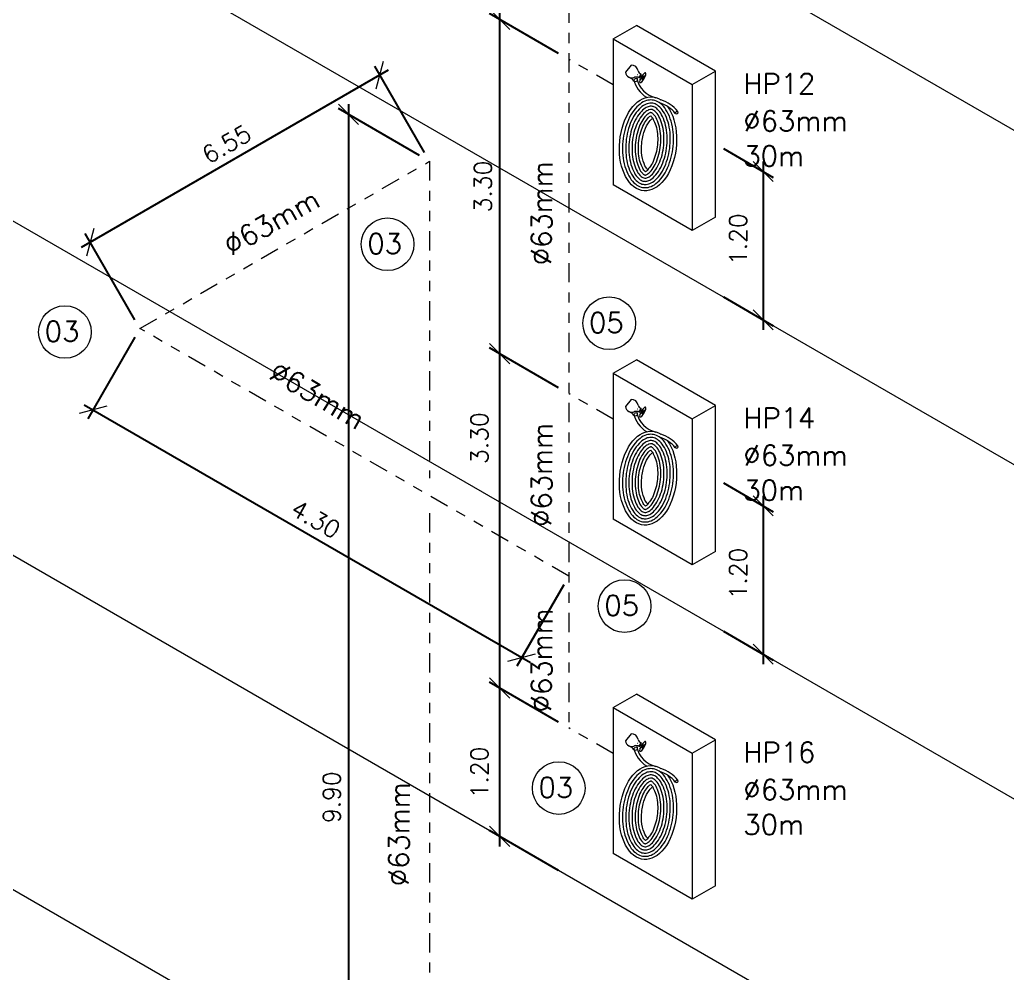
# Model space of a CAD drawing. Header units: millimetres. Extents: x 521 to 1055, y 261 to 520.
# Drawn here: x 970.14 to 979.89, y 349.47 to 358.88 of the extents above; entities that cross this region are included whole.
import ezdxf

# ---------------------------------------------------------------- set-up
doc = ezdxf.new("R2010")
doc.units = ezdxf.units.MM
doc.linetypes.add('CONTINU', pattern=[0])
doc.linetypes.add('DIVIDE2', pattern=[15.875, 6.35, -3.175, 0, -3.175, 0, -3.175])
doc.layers.add('0.1', color=8, linetype='Continuous', lineweight=13)
doc.styles.add('ROMANS', font='romans')
doc.dimstyles.new('Fares Eng - 50', dxfattribs={"dimscale": 2, "dimtxt": 0.085, "dimasz": 0.1, "dimexe": 0.05, "dimexo": 0.05, "dimgap": 0.04, "dimtad": 1, "dimzin": 4, "dimdsep": 46, "dimtxsty": 'ROMANS', "dimblk1": 'OBLIQUE', "dimblk2": 'OBLIQUE', "dimsah": 1, "dimcen": 0.05, "dimdle": 0.05, "dimclrd": 8, "dimclre": 8, "dimclrt": 8, "dimaunit": 1, "dimadec": 0, "dimazin": 0, "dimtfac": 1, "dimtix": 1, "dimtmove": 2, "dimatfit": 0, "dimldrblk": 'OPEN90', "dimfxl": 1, "dimtolj": 1, "dimtzin": 0, "dimarcsym": 0})

# ---------------------------------------------------------------- blocks, each defined once
blk = doc.blocks.new('_OBLIQUE')
at = {"color": 0, "linetype": 'ByBlock'}
blk.add_line((-0.5, -0.5), (0.5, 0.5), dxfattribs=at)
blk = doc.blocks.new('*D2276')
at = {"layer": '0.1', "color": 8, "linetype": 'CONTINU', "lineweight": -2, "transparency": 16777216}
for p, q in [((975.461, 361.8459), (974.7786, 362.2399)), ((974.8786, 362.2822), (974.8786, 358.7822)), ((975.461, 358.5459), (974.7786, 358.9399))]:
    blk.add_line(p, q, dxfattribs=at)
at = {"layer": 'DEFPOINTS', "color": 0, "linetype": 'CONTINU', "lineweight": -2, "transparency": 16777216}
for p in [(975.561, 361.7882), (974.8786, 358.8822), (975.561, 358.4882)]:
    blk.add_point(p, dxfattribs=at)
at = {"layer": '0.1', "color": 8, "linetype": 'CONTINU', "lineweight": -2, "transparency": 16777216, "xscale": 0.2, "yscale": 0.2, "zscale": 0.2}
for p, rotation in [((974.8786, 362.1822), 90), ((974.8786, 358.8822), 270)]:
    blk.add_blockref('_OBLIQUE', p, dxfattribs=dict(at, rotation=rotation))
at = {"layer": '0.1', "color": 8, "linetype": 'CONTINU', "lineweight": -2, "transparency": 16777216, "insert": (974.7136, 360.5322), "char_height": 0.17, "attachment_point": 5, "rotation": 90, "style": 'ROMANS'}
blk.add_mtext('\\A1;3.30', dxfattribs=at)
blk = doc.blocks.new('_Open90')
at = {"color": 0, "linetype": 'ByBlock', "lineweight": -2}
for p, q in [((-0.5, 0.5), (0, 0)), ((0, 0), (-1, 0)), ((0, 0), (-0.5, -0.5))]:
    blk.add_line(p, q, dxfattribs=at)
blk = doc.blocks.new('*D2277')
at = {"layer": '0.1', "color": 8, "linetype": 'CONTINU', "lineweight": -2, "transparency": 16777216}
for p, q in [((974.8786, 358.9822), (974.8786, 355.4822)), ((975.461, 358.5459), (974.7786, 358.9399)), ((975.461, 355.2459), (974.7786, 355.6399))]:
    blk.add_line(p, q, dxfattribs=at)
at = {"layer": 'DEFPOINTS', "color": 0, "linetype": 'CONTINU', "lineweight": -2, "transparency": 16777216}
for p in [(975.561, 358.4882), (974.8786, 355.5822), (975.561, 355.1882)]:
    blk.add_point(p, dxfattribs=at)
at = {"layer": '0.1', "color": 8, "linetype": 'CONTINU', "lineweight": -2, "transparency": 16777216, "xscale": 0.2, "yscale": 0.2, "zscale": 0.2}
for p, rotation in [((974.8786, 358.8822), 90), ((974.8786, 355.5822), 270)]:
    blk.add_blockref('_OBLIQUE', p, dxfattribs=dict(at, rotation=rotation))
at = {"layer": '0.1', "color": 8, "linetype": 'CONTINU', "lineweight": -2, "transparency": 16777216, "insert": (974.7136, 357.2322), "char_height": 0.17, "attachment_point": 5, "rotation": 90, "style": 'ROMANS'}
blk.add_mtext('\\A1;3.30', dxfattribs=at)
blk = doc.blocks.new('*D2278')
at = {"layer": '0.1', "color": 8, "linetype": 'CONTINU', "lineweight": -2, "transparency": 16777216}
for p, q in [((974.8786, 355.6822), (974.8786, 352.1822)), ((975.461, 355.2459), (974.7786, 355.6399)), ((975.461, 351.9459), (974.7786, 352.3399))]:
    blk.add_line(p, q, dxfattribs=at)
at = {"layer": 'DEFPOINTS', "color": 0, "linetype": 'CONTINU', "lineweight": -2, "transparency": 16777216}
for p in [(975.561, 355.1882), (974.8786, 352.2822), (975.561, 351.8882)]:
    blk.add_point(p, dxfattribs=at)
at = {"layer": '0.1', "color": 8, "linetype": 'CONTINU', "lineweight": -2, "transparency": 16777216, "xscale": 0.2, "yscale": 0.2, "zscale": 0.2}
for p, rotation in [((974.8786, 355.5822), 90), ((974.8786, 352.2822), 270)]:
    blk.add_blockref('_OBLIQUE', p, dxfattribs=dict(at, rotation=rotation))
at = {"layer": '0.1', "color": 8, "linetype": 'CONTINU', "lineweight": -2, "transparency": 16777216, "insert": (974.6786, 354.7486), "char_height": 0.17, "attachment_point": 5, "rotation": 90, "style": 'ROMANS'}
blk.add_mtext('\\A1;3.30', dxfattribs=at)
blk = doc.blocks.new('*D2279')
at = {"layer": '0.1', "color": 8, "linetype": 'CONTINU', "lineweight": -2, "transparency": 16777216}
for p, q in [((974.8786, 352.3822), (974.8786, 350.7181)), ((975.461, 351.9459), (974.7786, 352.3399)), ((975.461, 350.4819), (974.7786, 350.8759))]:
    blk.add_line(p, q, dxfattribs=at)
at = {"layer": 'DEFPOINTS', "color": 0, "linetype": 'CONTINU', "lineweight": -2, "transparency": 16777216}
for p in [(975.561, 351.8882), (974.8786, 350.8181), (975.561, 350.4242)]:
    blk.add_point(p, dxfattribs=at)
at = {"layer": '0.1', "color": 8, "linetype": 'CONTINU', "lineweight": -2, "transparency": 16777216, "xscale": 0.2, "yscale": 0.2, "zscale": 0.2}
for p, rotation in [((974.8786, 352.2822), 90), ((974.8786, 350.8181), 270)]:
    blk.add_blockref('_OBLIQUE', p, dxfattribs=dict(at, rotation=rotation))
at = {"layer": '0.1', "color": 8, "linetype": 'CONTINU', "lineweight": -2, "transparency": 16777216, "insert": (974.6786, 351.4486), "char_height": 0.17, "attachment_point": 5, "rotation": 90, "style": 'ROMANS'}
blk.add_mtext('\\A1;1.20', dxfattribs=at)
blk = doc.blocks.new('*D2280')
at = {"layer": '0.1', "color": 8, "linetype": 'CONTINU', "lineweight": -2, "transparency": 16777216}
for p, q in [((977.0885, 354.3063), (977.5796, 354.0228)), ((977.4796, 354.1805), (977.4796, 352.5165)), ((977.0885, 352.8423), (977.5796, 352.5587))]:
    blk.add_line(p, q, dxfattribs=at)
at = {"layer": 'DEFPOINTS', "color": 0, "linetype": 'CONTINU', "lineweight": -2, "transparency": 16777216}
for p in [(976.9885, 354.3641), (976.9885, 352.9), (977.4796, 352.6165)]:
    blk.add_point(p, dxfattribs=at)
at = {"layer": '0.1', "color": 8, "linetype": 'CONTINU', "lineweight": -2, "transparency": 16777216, "xscale": 0.2, "yscale": 0.2, "zscale": 0.2}
for p, rotation in [((977.4796, 354.0805), 90), ((977.4796, 352.6165), 270)]:
    blk.add_blockref('_OBLIQUE', p, dxfattribs=dict(at, rotation=rotation))
at = {"layer": '0.1', "color": 8, "linetype": 'CONTINU', "lineweight": -2, "transparency": 16777216, "insert": (977.2322, 353.4119), "char_height": 0.17, "attachment_point": 5, "rotation": 90, "style": 'ROMANS'}
blk.add_mtext('\\A1;1.20', dxfattribs=at)
blk = doc.blocks.new('*D2281')
at = {"layer": '0.1', "color": 8, "linetype": 'CONTINU', "lineweight": -2, "transparency": 16777216}
for p, q in [((977.0885, 357.6063), (977.5796, 357.3228)), ((977.4796, 357.4805), (977.4796, 355.8165)), ((977.0885, 356.1423), (977.5796, 355.8587))]:
    blk.add_line(p, q, dxfattribs=at)
at = {"layer": 'DEFPOINTS', "color": 0, "linetype": 'CONTINU', "lineweight": -2, "transparency": 16777216}
for p in [(976.9885, 357.6641), (976.9885, 356.2), (977.4796, 355.9165)]:
    blk.add_point(p, dxfattribs=at)
at = {"layer": '0.1', "color": 8, "linetype": 'CONTINU', "lineweight": -2, "transparency": 16777216, "xscale": 0.2, "yscale": 0.2, "zscale": 0.2}
for p, rotation in [((977.4796, 357.3805), 90), ((977.4796, 355.9165), 270)]:
    blk.add_blockref('_OBLIQUE', p, dxfattribs=dict(at, rotation=rotation))
at = {"layer": '0.1', "color": 8, "linetype": 'CONTINU', "lineweight": -2, "transparency": 16777216, "insert": (977.2322, 356.7119), "char_height": 0.17, "attachment_point": 5, "rotation": 90, "style": 'ROMANS'}
blk.add_mtext('\\A1;1.20', dxfattribs=at)
blk = doc.blocks.new('*D2288')
at = {"layer": '0.1', "color": 8, "linetype": 'CONTINU', "lineweight": -2, "transparency": 16777216}
for p, q in [((974.1378, 357.5683), (973.6459, 358.4201)), ((970.75, 356.6327), (973.7825, 358.3835)), ((971.2785, 355.9174), (970.7866, 356.7693))]:
    blk.add_line(p, q, dxfattribs=at)
at = {"layer": 'DEFPOINTS', "color": 0, "linetype": 'CONTINU', "lineweight": -2, "transparency": 16777216}
for p in [(973.6959, 358.3335), (974.1878, 357.4817), (971.3285, 355.8308)]:
    blk.add_point(p, dxfattribs=at)
at = {"layer": '0.1', "color": 8, "linetype": 'CONTINU', "lineweight": -2, "transparency": 16777216, "xscale": 0.2, "yscale": 0.2, "zscale": 0.2}
for p, rotation in [((973.6959, 358.3335), 30.00000000000321), ((970.8366, 356.6827), 210.0000000000032)]:
    blk.add_blockref('_OBLIQUE', p, dxfattribs=dict(at, rotation=rotation))
at = {"layer": '0.1', "color": 8, "linetype": 'CONTINU', "lineweight": -2, "transparency": 16777216, "insert": (972.1838, 357.651), "char_height": 0.17, "attachment_point": 5, "rotation": 30, "style": 'ROMANS'}
blk.add_mtext('\\A1;6.55', dxfattribs=at)
blk = doc.blocks.new('*D2289')
at = {"layer": '0.1', "color": 8, "linetype": 'CONTINU', "lineweight": -2, "transparency": 16777216}
for p, q in [((971.2785, 355.7442), (970.8146, 354.9408)), ((970.778, 355.0774), (975.1838, 352.5338)), ((975.511, 353.3005), (975.0472, 352.4972))]:
    blk.add_line(p, q, dxfattribs=at)
at = {"layer": 'DEFPOINTS', "color": 0, "linetype": 'CONTINU', "lineweight": -2, "transparency": 16777216}
for p in [(971.3285, 355.8308), (975.561, 353.3871), (975.0972, 352.5838)]:
    blk.add_point(p, dxfattribs=at)
at = {"layer": '0.1', "color": 8, "linetype": 'CONTINU', "lineweight": -2, "transparency": 16777216, "xscale": 0.2, "yscale": 0.2, "zscale": 0.2}
for p, rotation in [((970.8646, 355.0274), 149.9999999999997), ((975.0972, 352.5838), 329.9999999999998)]:
    blk.add_blockref('_OBLIQUE', p, dxfattribs=dict(at, rotation=rotation))
at = {"layer": '0.1', "color": 8, "linetype": 'CONTINU', "lineweight": -2, "transparency": 16777216, "insert": (973.0634, 353.9485), "char_height": 0.17, "attachment_point": 5, "rotation": 330, "style": 'ROMANS'}
blk.add_mtext('\\A1;4.30', dxfattribs=at)
blk = doc.blocks.new('*D2290')
at = {"layer": '0.1', "color": 8, "linetype": 'CONTINU', "lineweight": -2, "transparency": 16777216}
for p, q in [((973.3864, 358.0443), (973.3864, 344.3644)), ((974.0878, 357.5394), (973.2864, 358.002)), ((974.0878, 344.0594), (973.2864, 344.5221))]:
    blk.add_line(p, q, dxfattribs=at)
at = {"layer": 'DEFPOINTS', "color": 0, "linetype": 'CONTINU', "lineweight": -2, "transparency": 16777216}
for p in [(974.1878, 357.4817), (973.3864, 344.4644), (974.1878, 344.0017)]:
    blk.add_point(p, dxfattribs=at)
at = {"layer": '0.1', "color": 8, "linetype": 'CONTINU', "lineweight": -2, "transparency": 16777216, "xscale": 0.2, "yscale": 0.2, "zscale": 0.2}
for p, rotation in [((973.3864, 357.9443), 90), ((973.3864, 344.4644), 270)]:
    blk.add_blockref('_OBLIQUE', p, dxfattribs=dict(at, rotation=rotation))
at = {"layer": '0.1', "color": 8, "linetype": 'CONTINU', "lineweight": -2, "transparency": 16777216, "insert": (973.2214, 351.2043), "char_height": 0.17, "attachment_point": 5, "rotation": 90, "style": 'ROMANS'}
blk.add_mtext('\\A1;9.90', dxfattribs=at)
blk = doc.blocks.new('*D2291')
at = {"layer": '0.1', "color": 8, "linetype": 'CONTINU', "lineweight": -2, "transparency": 16777216}
for p, q in [((961.8685, 350.9988), (961.3841, 350.1597)), ((961.3474, 350.2963), (973.7899, 343.1126)), ((974.1378, 343.9151), (973.6533, 343.076))]:
    blk.add_line(p, q, dxfattribs=at)
at = {"layer": 'DEFPOINTS', "color": 0, "linetype": 'CONTINU', "lineweight": -2, "transparency": 16777216}
for p in [(961.9185, 351.0854), (974.1878, 344.0017), (973.7033, 343.1626)]:
    blk.add_point(p, dxfattribs=at)
at = {"layer": '0.1', "color": 8, "linetype": 'CONTINU', "lineweight": -2, "transparency": 16777216, "xscale": 0.2, "yscale": 0.2, "zscale": 0.2}
for p, rotation in [((961.4341, 350.2463), 150.0000000000002), ((973.7033, 343.1626), 330.0000000000002)]:
    blk.add_blockref('_OBLIQUE', p, dxfattribs=dict(at, rotation=rotation))
at = {"layer": '0.1', "color": 8, "linetype": 'CONTINU', "lineweight": -2, "transparency": 16777216, "insert": (967.6512, 346.8474), "char_height": 0.17, "attachment_point": 5, "rotation": 330, "style": 'ROMANS'}
blk.add_mtext('\\A1;15.35', dxfattribs=at)

msp = doc.modelspace()

# ---------------------------------------------------------------- linework, layer by layer
at = {"layer": '0.1', "color": 254, "linetype": 'DIVIDE2', "ltscale": 0.03}
for p, q in [((975.56105, 377.88277), (975.56105, 351.8882)), ((975.99888, 358.23542), (975.56105, 358.4882)), ((971.32846, 355.83083), (974.18776, 357.48165)), ((974.18776, 357.48165), (974.18776, 354.35322)), ((975.56105, 353.38715), (971.32846, 355.83083)), ((975.99888, 354.93542), (975.56105, 355.1882)), ((974.18776, 354.00681), (974.18776, 344.00171)), ((975.99888, 351.63542), (975.56105, 351.8882))]:
    msp.add_line(p, q, dxfattribs=at)
at = {"layer": '0.1', "color": 8}
for p, q in [((980.60132, 357.41416), (953.04975, 373.32106)), ((980.60132, 354.11416), (953.04975, 370.02106)), ((980.60132, 350.81416), (953.04975, 366.72106)), ((980.60132, 347.51416), (953.04975, 363.42106)), ((980.60132, 344.21416), (953.04975, 360.12106)), ((975.99888, 358.69004), (976.22855, 358.82264)), ((977.00855, 358.37231), (976.22855, 358.82264)), ((975.99888, 358.69004), (976.77888, 358.23971)), ((975.99888, 358.69004), (975.99888, 357.24898)), ((976.17617, 358.42911), (976.12049, 358.36102)), ((976.23727, 358.33695), (976.23756, 358.33678)), ((976.28349, 358.299), (976.2603, 358.27791)), ((976.27696, 358.31374), (976.26366, 358.3203)), ((976.27923, 358.31906), (976.26771, 358.32571)), ((976.29287, 358.31574), (976.29727, 358.34243)), ((976.29907, 358.31329), (976.32108, 358.33366)), ((976.77888, 358.23971), (977.00855, 358.37231)), ((977.00855, 356.93124), (977.00855, 358.37231)), ((976.28968, 358.29643), (976.28536, 358.2704)), ((976.77888, 358.23971), (976.77888, 356.79864)), ((975.99888, 355.39004), (976.22855, 355.52264)), ((977.00855, 355.07231), (976.22855, 355.52264)), ((975.99888, 355.39004), (976.77888, 354.93971)), ((975.99888, 355.39004), (975.99888, 353.94898)), ((976.17617, 355.12911), (976.12049, 355.06102)), ((976.23727, 355.03695), (976.23756, 355.03678)), ((976.28349, 354.999), (976.2603, 354.97791)), ((976.27696, 355.01374), (976.26366, 355.0203)), ((976.27923, 355.01906), (976.26771, 355.02571)), ((976.28968, 354.99643), (976.28536, 354.9704)), ((976.29287, 355.01574), (976.29727, 355.04243)), ((976.29907, 355.01329), (976.32108, 355.03366)), ((976.77888, 354.93971), (977.00855, 355.07231)), ((977.00855, 353.63124), (977.00855, 355.07231)), ((976.77888, 354.93971), (976.77888, 353.49864)), ((975.99888, 352.09004), (976.22855, 352.22264)), ((977.00855, 351.77231), (976.22855, 352.22264)), ((975.99888, 352.09004), (976.77888, 351.63971)), ((975.99888, 352.09004), (975.99888, 350.64898)), ((976.17617, 351.82911), (976.12049, 351.76102)), ((976.77888, 351.63971), (977.00855, 351.77231)), ((977.00855, 350.33124), (977.00855, 351.77231)), ((976.23727, 351.73695), (976.23756, 351.73678)), ((976.28349, 351.699), (976.2603, 351.67791)), ((976.27696, 351.71374), (976.26366, 351.7203)), ((976.27923, 351.71906), (976.26771, 351.72571)), ((976.28968, 351.69643), (976.28536, 351.6704)), ((976.29287, 351.71574), (976.29727, 351.74243)), ((976.29907, 351.71329), (976.32108, 351.73366)), ((976.77888, 351.63971), (976.77888, 350.19864))]:
    msp.add_line(p, q, dxfattribs=at)
for points in [[(977.00855, 356.93124), (976.77888, 356.79864), (975.99888, 357.24898)], [(977.00855, 353.63124), (976.77888, 353.49864), (975.99888, 353.94898)], [(977.00855, 350.33124), (976.77888, 350.19864), (975.99888, 350.64898)]]:
    msp.add_lwpolyline(points, dxfattribs=at)
at = {"layer": '0.1', "color": 8, "linetype": 'Continuous'}
for centre in [(973.77207, 356.66211), (970.58771, 355.79641), (975.95997, 355.88298), (976.1116, 353.09112), (975.46174, 351.2948)]:
    msp.add_circle(centre, 0.25988, dxfattribs=at)
at = {"layer": '0.1', "color": 8}
for centre, radius, start, end in [((976.1826, 358.36704), 0.0624, 7.953227, 95.916387), ((976.1826, 358.36704), 0.0624, 185.538833, 297.14844), ((976.1165, 358.21106), 0.1065, 34.264177, 65.508195), ((976.22654, 358.25048), 0.06296, 61.341925, 104.217642), ((976.47787, 358.35519), 0.2529, 193.034159, 256.569338), ((976.24983, 358.30436), 0.01657, 149.385657, 212.525066), ((976.30435, 358.39493), 0.06296, 197.807499, 241.159892), ((976.26719, 358.32188), 0.00386, 82.296406, 204.235752), ((976.47787, 358.35519), 0.2841, 193.034159, 238.483063), ((976.3698, 357.76264), 0.30839, 38.352896, 72.786931), ((976.3698, 357.76264), 0.33959, 38.352896, 72.786931), ((976.1826, 355.06704), 0.0624, 7.953227, 95.916387), ((976.1826, 355.06704), 0.0624, 185.538833, 297.14844), ((976.1165, 354.91106), 0.1065, 34.264177, 65.508195), ((976.47787, 355.05519), 0.2841, 193.034159, 238.483063), ((976.22654, 354.95048), 0.06296, 61.341925, 104.217642), ((976.47787, 355.05519), 0.2529, 193.034159, 256.569338), ((976.24983, 355.00436), 0.01657, 149.385657, 212.525066), ((976.30435, 355.09493), 0.06296, 197.807499, 241.159892), ((976.26719, 355.02188), 0.00386, 82.296406, 204.235752), ((976.3698, 354.46264), 0.30839, 38.352896, 72.786931), ((976.3698, 354.46264), 0.33959, 38.352896, 72.786931), ((976.1826, 351.76704), 0.0624, 7.953227, 95.916387), ((976.30435, 351.79493), 0.06296, 197.807499, 241.159892), ((976.1826, 351.76704), 0.0624, 185.538833, 297.14844), ((976.1165, 351.61106), 0.1065, 34.264177, 65.508195), ((976.47787, 351.75519), 0.2841, 193.034159, 238.483063), ((976.22654, 351.65048), 0.06296, 61.341925, 104.217642), ((976.47787, 351.75519), 0.2529, 193.034159, 256.569338), ((976.24983, 351.70436), 0.01657, 149.385657, 212.525066), ((976.26719, 351.72188), 0.00386, 82.296406, 204.235752), ((976.3698, 351.16264), 0.33959, 38.352896, 72.786931), ((976.3698, 351.16264), 0.30839, 38.352896, 72.786931)]:
    msp.add_arc(centre, radius, start, end, dxfattribs=at)
at = {"layer": '0.1', "color": 8, "extrusion": (0, 0, -1)}
for centre, major_axis, ratio in [((976.22124, 358.283), (0.01677, 0.01086), 0.6652044), ((976.26562, 358.32272), (-0.00859, -0.01716), 0.2555917), ((976.29128, 358.30609), (0.02838, 0.04733), 0.2938919), ((976.29128, 358.30609), (0.00627, 0.01045), 0.4434548), ((976.62657, 357.96144), (0.0116, 0.0087), 0.8221173), ((976.22124, 354.983), (0.01677, 0.01086), 0.6652044), ((976.26562, 355.02272), (-0.00859, -0.01716), 0.2555917), ((976.29128, 355.00609), (0.02838, 0.04733), 0.2938919), ((976.29128, 355.00609), (0.00627, 0.01045), 0.4434548), ((976.62657, 354.66144), (0.0116, 0.0087), 0.8221173), ((976.22124, 351.683), (0.01677, 0.01086), 0.6652044), ((976.26562, 351.72272), (-0.00859, -0.01716), 0.2555917), ((976.29128, 351.70609), (0.02838, 0.04733), 0.2938919), ((976.29128, 351.70609), (0.00627, 0.01045), 0.4434548), ((976.62657, 351.36144), (0.0116, 0.0087), 0.8221173)]:
    msp.add_ellipse(centre, major_axis=major_axis, ratio=ratio, dxfattribs=at)
for centre in [(976.34283, 357.654), (976.34283, 354.354), (976.34283, 351.054)]:
    msp.add_ellipse(centre, major_axis=(0.0444, 0.46329), ratio=0.602516, start_param=0.596977, end_param=6.5932949, dxfattribs=at)
at = {"layer": '0.1', "color": 8}
for points, knots in [([(976.38425, 358.08623), (976.40213, 358.08451), (976.42057, 358.07925), (976.45802, 358.05922), (976.47697, 358.04433), (976.53026, 357.98428), (976.5609, 357.92158), (976.5944, 357.77865), (976.59797, 357.70393), (976.58385, 357.55652), (976.56615, 357.48384), (976.50611, 357.34988), (976.46412, 357.29413), (976.4004, 357.24529), (976.37896, 357.23428), (976.33839, 357.22172), (976.31929, 357.22006), (976.28353, 357.22348), (976.2651, 357.22874), (976.22765, 357.24878), (976.2087, 357.26366), (976.15541, 357.32372), (976.12477, 357.38642), (976.09127, 357.52935), (976.08769, 357.60407), (976.10181, 357.75147), (976.11952, 357.82415), (976.17955, 357.95812), (976.22154, 358.01386), (976.28527, 358.0627), (976.3067, 358.07372), (976.34727, 358.08628), (976.36637, 358.08794), (976.38425, 358.08623)], [0, 0, 0, 0, 0.2617994, 0.2617994, 0.5235988, 0.5235988, 1.0471976, 1.0471976, 1.5707963, 1.5707963, 2.0943951, 2.0943951, 2.6179939, 2.6179939, 2.8797933, 2.8797933, 3.1415927, 3.1415927, 3.403392, 3.403392, 3.6651914, 3.6651914, 4.1887902, 4.1887902, 4.712389, 4.712389, 5.2359878, 5.2359878, 5.7595865, 5.7595865, 6.0213859, 6.0213859, 6.2831853, 6.2831853, 6.2831853, 6.2831853]), ([(976.38127, 358.05517), (976.39515, 358.05384), (976.40937, 358.04986), (976.43978, 358.03359), (976.45585, 358.02112), (976.50247, 357.96858), (976.5314, 357.91071), (976.56314, 357.77527), (976.56663, 357.70388), (976.55308, 357.56253), (976.53588, 357.49259), (976.47944, 357.36665), (976.43992, 357.3149), (976.38403, 357.27206), (976.36591, 357.2629), (976.333, 357.25271), (976.31826, 357.2515), (976.29052, 357.25416), (976.27629, 357.25814), (976.24588, 357.2744), (976.22981, 357.28688), (976.18319, 357.33941), (976.15427, 357.39728), (976.12252, 357.53272), (976.11904, 357.60412), (976.13258, 357.74547), (976.14979, 357.81541), (976.20622, 357.94135), (976.24574, 357.9931), (976.30163, 358.03594), (976.31975, 358.0451), (976.35266, 358.05529), (976.3674, 358.0565), (976.38127, 358.05517)], [0, 0, 0, 0, 0.2617994, 0.2617994, 0.5235988, 0.5235988, 1.0471976, 1.0471976, 1.5707963, 1.5707963, 2.0943951, 2.0943951, 2.6179939, 2.6179939, 2.8797933, 2.8797933, 3.1415927, 3.1415927, 3.403392, 3.403392, 3.6651914, 3.6651914, 4.1887902, 4.1887902, 4.712389, 4.712389, 5.2359878, 5.2359878, 5.7595865, 5.7595865, 6.0213859, 6.0213859, 6.2831853, 6.2831853, 6.2831853, 6.2831853]), ([(976.3783, 358.02411), (976.3883, 358.02315), (976.3982, 358.02045), (976.42152, 358.00798), (976.43476, 357.99788), (976.47466, 357.95292), (976.5019, 357.89984), (976.53189, 357.77191), (976.53528, 357.70385), (976.52231, 357.5685), (976.50557, 357.50125), (976.4528, 357.3835), (976.41571, 357.33564), (976.36767, 357.29883), (976.35283, 357.29151), (976.32763, 357.28371), (976.31736, 357.28293), (976.29737, 357.28484), (976.28746, 357.28755), (976.26415, 357.30002), (976.25091, 357.31011), (976.211, 357.35508), (976.18376, 357.40816), (976.15378, 357.53609), (976.15038, 357.60414), (976.16335, 357.73949), (976.18009, 357.80675), (976.23286, 357.92449), (976.26996, 357.97235), (976.31799, 358.00916), (976.33283, 358.01649), (976.35803, 358.02429), (976.3683, 358.02507), (976.3783, 358.02411)], [0, 0, 0, 0, 0.2617994, 0.2617994, 0.5235988, 0.5235988, 1.0471976, 1.0471976, 1.5707963, 1.5707963, 2.0943951, 2.0943951, 2.6179939, 2.6179939, 2.8797933, 2.8797933, 3.1415927, 3.1415927, 3.403392, 3.403392, 3.6651914, 3.6651914, 4.1887902, 4.1887902, 4.712389, 4.712389, 5.2359878, 5.2359878, 5.7595865, 5.7595865, 6.0213859, 6.0213859, 6.2831853, 6.2831853, 6.2831853, 6.2831853]), ([(976.37532, 357.99305), (976.38172, 357.99244), (976.38708, 357.99102), (976.40321, 357.98239), (976.41369, 357.97462), (976.44679, 357.93732), (976.47241, 357.88895), (976.50063, 357.76856), (976.50394, 357.70386), (976.49154, 357.57445), (976.47521, 357.50981), (976.42621, 357.40047), (976.39144, 357.35635), (976.35134, 357.32562), (976.3397, 357.3201), (976.32232, 357.31472), (976.31674, 357.31433), (976.30394, 357.31556), (976.29859, 357.31698), (976.28245, 357.32561), (976.27198, 357.33338), (976.23887, 357.37068), (976.21326, 357.41905), (976.18504, 357.53944), (976.18173, 357.60414), (976.19413, 357.73354), (976.21045, 357.79819), (976.25945, 357.90753), (976.29423, 357.95164), (976.33433, 357.98237), (976.34596, 357.98789), (976.36335, 357.99327), (976.36892, 357.99367), (976.37532, 357.99305)], [0, 0, 0, 0, 0.2617994, 0.2617994, 0.5235988, 0.5235988, 1.0471976, 1.0471976, 1.5707963, 1.5707963, 2.0943951, 2.0943951, 2.6179939, 2.6179939, 2.8797933, 2.8797933, 3.1415927, 3.1415927, 3.403392, 3.403392, 3.6651914, 3.6651914, 4.1887902, 4.1887902, 4.712389, 4.712389, 5.2359878, 5.2359878, 5.7595865, 5.7595865, 6.0213859, 6.0213859, 6.2831853, 6.2831853, 6.2831853, 6.2831853]), ([(976.37235, 357.962), (976.37583, 357.96166), (976.37606, 357.96153), (976.38479, 357.95686), (976.39269, 357.95127), (976.41877, 357.92188), (976.44292, 357.87805), (976.46936, 357.76522), (976.4726, 357.7039), (976.46076, 357.58036), (976.4448, 357.51823), (976.39969, 357.41756), (976.36703, 357.37695), (976.33508, 357.35247), (976.32644, 357.34866), (976.31713, 357.34578), (976.3168, 357.34567), (976.30983, 357.34633), (976.3096, 357.34647), (976.30087, 357.35114), (976.29297, 357.35672), (976.26689, 357.38611), (976.24275, 357.42995), (976.2163, 357.54278), (976.21306, 357.6041), (976.2249, 357.72763), (976.24087, 357.78977), (976.28598, 357.89043), (976.31864, 357.93104), (976.35059, 357.95553), (976.35922, 357.95934), (976.36854, 357.96222), (976.36886, 357.96233), (976.37235, 357.962)], [0, 0, 0, 0, 0.2617994, 0.2617994, 0.5235988, 0.5235988, 1.0471976, 1.0471976, 1.5707963, 1.5707963, 2.0943951, 2.0943951, 2.6179939, 2.6179939, 2.8797933, 2.8797933, 3.1415927, 3.1415927, 3.403392, 3.403392, 3.6651914, 3.6651914, 4.1887902, 4.1887902, 4.712389, 4.712389, 5.2359878, 5.2359878, 5.7595865, 5.7595865, 6.0213859, 6.0213859, 6.2831853, 6.2831853, 6.2831853, 6.2831853]), ([(976.31647, 357.37875), (976.31404, 357.38066), (976.31091, 357.38351), (976.29533, 357.40107), (976.27224, 357.44086), (976.24756, 357.54611), (976.2444, 357.604), (976.25568, 357.72178), (976.27137, 357.78155), (976.31241, 357.87313), (976.3435, 357.91078), (976.36301, 357.92574), (976.36665, 357.92794), (976.36919, 357.92925)], [3.5245959, 3.5245959, 3.5245959, 3.5245959, 3.6651914, 3.6651914, 4.1887902, 4.1887902, 4.712389, 4.712389, 5.2359878, 5.2359878, 5.7595865, 5.7595865, 5.8986302, 5.8986302, 5.8986302, 5.8986302]), ([(976.36919, 357.92925), (976.37162, 357.92733), (976.37475, 357.92448), (976.39033, 357.90693), (976.41343, 357.86714), (976.4381, 357.76188), (976.44127, 357.704), (976.42998, 357.58622), (976.41429, 357.52645), (976.37325, 357.43487), (976.34217, 357.39721), (976.32265, 357.38226), (976.31901, 357.38006), (976.31647, 357.37875)], [0.3830033, 0.3830033, 0.3830033, 0.3830033, 0.5235988, 0.5235988, 1.0471976, 1.0471976, 1.5707963, 1.5707963, 2.0943951, 2.0943951, 2.6179939, 2.6179939, 2.7570376, 2.7570376, 2.7570376, 2.7570376]), ([(976.33577, 357.40327), (976.33348, 357.40507), (976.32439, 357.4139), (976.30053, 357.46245), (976.289, 357.49832), (976.27783, 357.57596), (976.27705, 357.61746), (976.2851, 357.70187), (976.29459, 357.74446), (976.31983, 357.81774), (976.33641, 357.84767), (976.36974, 357.89246), (976.38151, 357.9005), (976.38348, 357.90151)], [3.5245959, 3.5245959, 3.5245959, 3.5245959, 3.9202683, 3.9202683, 4.3159407, 4.3159407, 4.7116131, 4.7116131, 5.1072855, 5.1072855, 5.5029578, 5.5029578, 5.8986302, 5.8986302, 5.8986302, 5.8986302]), ([(976.38425, 354.78623), (976.40213, 354.78451), (976.42057, 354.77925), (976.45802, 354.75922), (976.47697, 354.74433), (976.53026, 354.68428), (976.5609, 354.62158), (976.5944, 354.47865), (976.59797, 354.40393), (976.58385, 354.25652), (976.56615, 354.18384), (976.50611, 354.04988), (976.46412, 353.99413), (976.4004, 353.94529), (976.37896, 353.93428), (976.33839, 353.92172), (976.31929, 353.92006), (976.28353, 353.92348), (976.2651, 353.92874), (976.22765, 353.94878), (976.2087, 353.96366), (976.15541, 354.02372), (976.12477, 354.08642), (976.09127, 354.22935), (976.08769, 354.30407), (976.10181, 354.45147), (976.11952, 354.52415), (976.17955, 354.65812), (976.22154, 354.71386), (976.28527, 354.7627), (976.3067, 354.77372), (976.34727, 354.78628), (976.36637, 354.78794), (976.38425, 354.78623)], [0, 0, 0, 0, 0.2617994, 0.2617994, 0.5235988, 0.5235988, 1.0471976, 1.0471976, 1.5707963, 1.5707963, 2.0943951, 2.0943951, 2.6179939, 2.6179939, 2.8797933, 2.8797933, 3.1415927, 3.1415927, 3.403392, 3.403392, 3.6651914, 3.6651914, 4.1887902, 4.1887902, 4.712389, 4.712389, 5.2359878, 5.2359878, 5.7595865, 5.7595865, 6.0213859, 6.0213859, 6.2831853, 6.2831853, 6.2831853, 6.2831853]), ([(976.38127, 354.75517), (976.39515, 354.75384), (976.40937, 354.74986), (976.43978, 354.73359), (976.45585, 354.72112), (976.50247, 354.66858), (976.5314, 354.61071), (976.56314, 354.47527), (976.56663, 354.40388), (976.55308, 354.26253), (976.53588, 354.19259), (976.47944, 354.06665), (976.43992, 354.0149), (976.38403, 353.97206), (976.36591, 353.9629), (976.333, 353.95271), (976.31826, 353.9515), (976.29052, 353.95416), (976.27629, 353.95814), (976.24588, 353.9744), (976.22981, 353.98688), (976.18319, 354.03941), (976.15427, 354.09728), (976.12252, 354.23272), (976.11904, 354.30412), (976.13258, 354.44547), (976.14979, 354.51541), (976.20622, 354.64135), (976.24574, 354.6931), (976.30163, 354.73594), (976.31975, 354.7451), (976.35266, 354.75529), (976.3674, 354.7565), (976.38127, 354.75517)], [0, 0, 0, 0, 0.2617994, 0.2617994, 0.5235988, 0.5235988, 1.0471976, 1.0471976, 1.5707963, 1.5707963, 2.0943951, 2.0943951, 2.6179939, 2.6179939, 2.8797933, 2.8797933, 3.1415927, 3.1415927, 3.403392, 3.403392, 3.6651914, 3.6651914, 4.1887902, 4.1887902, 4.712389, 4.712389, 5.2359878, 5.2359878, 5.7595865, 5.7595865, 6.0213859, 6.0213859, 6.2831853, 6.2831853, 6.2831853, 6.2831853]), ([(976.3783, 354.72411), (976.3883, 354.72315), (976.3982, 354.72045), (976.42152, 354.70798), (976.43476, 354.69788), (976.47466, 354.65292), (976.5019, 354.59984), (976.53189, 354.47191), (976.53528, 354.40385), (976.52231, 354.2685), (976.50557, 354.20125), (976.4528, 354.0835), (976.41571, 354.03564), (976.36767, 353.99883), (976.35283, 353.99151), (976.32763, 353.98371), (976.31736, 353.98293), (976.29737, 353.98484), (976.28746, 353.98755), (976.26415, 354.00002), (976.25091, 354.01011), (976.211, 354.05508), (976.18376, 354.10816), (976.15378, 354.23609), (976.15038, 354.30414), (976.16335, 354.43949), (976.18009, 354.50675), (976.23286, 354.62449), (976.26996, 354.67235), (976.31799, 354.70916), (976.33283, 354.71649), (976.35803, 354.72429), (976.3683, 354.72507), (976.3783, 354.72411)], [0, 0, 0, 0, 0.2617994, 0.2617994, 0.5235988, 0.5235988, 1.0471976, 1.0471976, 1.5707963, 1.5707963, 2.0943951, 2.0943951, 2.6179939, 2.6179939, 2.8797933, 2.8797933, 3.1415927, 3.1415927, 3.403392, 3.403392, 3.6651914, 3.6651914, 4.1887902, 4.1887902, 4.712389, 4.712389, 5.2359878, 5.2359878, 5.7595865, 5.7595865, 6.0213859, 6.0213859, 6.2831853, 6.2831853, 6.2831853, 6.2831853]), ([(976.37532, 354.69305), (976.38172, 354.69244), (976.38708, 354.69102), (976.40321, 354.68239), (976.41369, 354.67462), (976.44679, 354.63732), (976.47241, 354.58895), (976.50063, 354.46856), (976.50394, 354.40386), (976.49154, 354.27445), (976.47521, 354.20981), (976.42621, 354.10047), (976.39144, 354.05635), (976.35134, 354.02562), (976.3397, 354.0201), (976.32232, 354.01472), (976.31674, 354.01433), (976.30394, 354.01556), (976.29859, 354.01698), (976.28245, 354.02561), (976.27198, 354.03338), (976.23887, 354.07068), (976.21326, 354.11905), (976.18504, 354.23944), (976.18173, 354.30414), (976.19413, 354.43354), (976.21045, 354.49819), (976.25945, 354.60753), (976.29423, 354.65164), (976.33433, 354.68237), (976.34596, 354.68789), (976.36335, 354.69327), (976.36892, 354.69367), (976.37532, 354.69305)], [0, 0, 0, 0, 0.2617994, 0.2617994, 0.5235988, 0.5235988, 1.0471976, 1.0471976, 1.5707963, 1.5707963, 2.0943951, 2.0943951, 2.6179939, 2.6179939, 2.8797933, 2.8797933, 3.1415927, 3.1415927, 3.403392, 3.403392, 3.6651914, 3.6651914, 4.1887902, 4.1887902, 4.712389, 4.712389, 5.2359878, 5.2359878, 5.7595865, 5.7595865, 6.0213859, 6.0213859, 6.2831853, 6.2831853, 6.2831853, 6.2831853]), ([(976.37235, 354.662), (976.37583, 354.66166), (976.37606, 354.66153), (976.38479, 354.65686), (976.39269, 354.65127), (976.41877, 354.62188), (976.44292, 354.57805), (976.46936, 354.46522), (976.4726, 354.4039), (976.46076, 354.28036), (976.4448, 354.21823), (976.39969, 354.11756), (976.36703, 354.07695), (976.33508, 354.05247), (976.32644, 354.04866), (976.31713, 354.04578), (976.3168, 354.04567), (976.30983, 354.04633), (976.3096, 354.04647), (976.30087, 354.05114), (976.29297, 354.05672), (976.26689, 354.08611), (976.24275, 354.12995), (976.2163, 354.24278), (976.21306, 354.3041), (976.2249, 354.42763), (976.24087, 354.48977), (976.28598, 354.59043), (976.31864, 354.63104), (976.35059, 354.65553), (976.35922, 354.65934), (976.36854, 354.66222), (976.36886, 354.66233), (976.37235, 354.662)], [0, 0, 0, 0, 0.2617994, 0.2617994, 0.5235988, 0.5235988, 1.0471976, 1.0471976, 1.5707963, 1.5707963, 2.0943951, 2.0943951, 2.6179939, 2.6179939, 2.8797933, 2.8797933, 3.1415927, 3.1415927, 3.403392, 3.403392, 3.6651914, 3.6651914, 4.1887902, 4.1887902, 4.712389, 4.712389, 5.2359878, 5.2359878, 5.7595865, 5.7595865, 6.0213859, 6.0213859, 6.2831853, 6.2831853, 6.2831853, 6.2831853]), ([(976.31647, 354.07875), (976.31404, 354.08066), (976.31091, 354.08351), (976.29533, 354.10107), (976.27224, 354.14086), (976.24756, 354.24611), (976.2444, 354.304), (976.25568, 354.42178), (976.27137, 354.48155), (976.31241, 354.57313), (976.3435, 354.61078), (976.36301, 354.62574), (976.36665, 354.62794), (976.36919, 354.62925)], [3.5245959, 3.5245959, 3.5245959, 3.5245959, 3.6651914, 3.6651914, 4.1887902, 4.1887902, 4.712389, 4.712389, 5.2359878, 5.2359878, 5.7595865, 5.7595865, 5.8986302, 5.8986302, 5.8986302, 5.8986302]), ([(976.33577, 354.10327), (976.33348, 354.10507), (976.32439, 354.1139), (976.30053, 354.16245), (976.289, 354.19832), (976.27783, 354.27596), (976.27705, 354.31746), (976.2851, 354.40187), (976.29459, 354.44446), (976.31983, 354.51774), (976.33641, 354.54767), (976.36974, 354.59246), (976.38151, 354.6005), (976.38348, 354.60151)], [3.5245959, 3.5245959, 3.5245959, 3.5245959, 3.9202683, 3.9202683, 4.3159407, 4.3159407, 4.7116131, 4.7116131, 5.1072855, 5.1072855, 5.5029578, 5.5029578, 5.8986302, 5.8986302, 5.8986302, 5.8986302]), ([(976.36919, 354.62925), (976.37162, 354.62733), (976.37475, 354.62448), (976.39033, 354.60693), (976.41343, 354.56714), (976.4381, 354.46188), (976.44127, 354.404), (976.42998, 354.28622), (976.41429, 354.22645), (976.37325, 354.13487), (976.34217, 354.09721), (976.32265, 354.08226), (976.31901, 354.08006), (976.31647, 354.07875)], [0.3830033, 0.3830033, 0.3830033, 0.3830033, 0.5235988, 0.5235988, 1.0471976, 1.0471976, 1.5707963, 1.5707963, 2.0943951, 2.0943951, 2.6179939, 2.6179939, 2.7570376, 2.7570376, 2.7570376, 2.7570376]), ([(976.38425, 351.48623), (976.40213, 351.48451), (976.42057, 351.47925), (976.45802, 351.45922), (976.47697, 351.44433), (976.53026, 351.38428), (976.5609, 351.32158), (976.5944, 351.17865), (976.59797, 351.10393), (976.58385, 350.95652), (976.56615, 350.88384), (976.50611, 350.74988), (976.46412, 350.69413), (976.4004, 350.64529), (976.37896, 350.63428), (976.33839, 350.62172), (976.31929, 350.62006), (976.28353, 350.62348), (976.2651, 350.62874), (976.22765, 350.64878), (976.2087, 350.66366), (976.15541, 350.72372), (976.12477, 350.78642), (976.09127, 350.92935), (976.08769, 351.00407), (976.10181, 351.15147), (976.11952, 351.22415), (976.17955, 351.35812), (976.22154, 351.41386), (976.28527, 351.4627), (976.3067, 351.47372), (976.34727, 351.48628), (976.36637, 351.48794), (976.38425, 351.48623)], [0, 0, 0, 0, 0.2617994, 0.2617994, 0.5235988, 0.5235988, 1.0471976, 1.0471976, 1.5707963, 1.5707963, 2.0943951, 2.0943951, 2.6179939, 2.6179939, 2.8797933, 2.8797933, 3.1415927, 3.1415927, 3.403392, 3.403392, 3.6651914, 3.6651914, 4.1887902, 4.1887902, 4.712389, 4.712389, 5.2359878, 5.2359878, 5.7595865, 5.7595865, 6.0213859, 6.0213859, 6.2831853, 6.2831853, 6.2831853, 6.2831853]), ([(976.38127, 351.45517), (976.39515, 351.45384), (976.40937, 351.44986), (976.43978, 351.43359), (976.45585, 351.42112), (976.50247, 351.36858), (976.5314, 351.31071), (976.56314, 351.17527), (976.56663, 351.10388), (976.55308, 350.96253), (976.53588, 350.89259), (976.47944, 350.76665), (976.43992, 350.7149), (976.38403, 350.67206), (976.36591, 350.6629), (976.333, 350.65271), (976.31826, 350.6515), (976.29052, 350.65416), (976.27629, 350.65814), (976.24588, 350.6744), (976.22981, 350.68688), (976.18319, 350.73941), (976.15427, 350.79728), (976.12252, 350.93272), (976.11904, 351.00412), (976.13258, 351.14547), (976.14979, 351.21541), (976.20622, 351.34135), (976.24574, 351.3931), (976.30163, 351.43594), (976.31975, 351.4451), (976.35266, 351.45529), (976.3674, 351.4565), (976.38127, 351.45517)], [0, 0, 0, 0, 0.2617994, 0.2617994, 0.5235988, 0.5235988, 1.0471976, 1.0471976, 1.5707963, 1.5707963, 2.0943951, 2.0943951, 2.6179939, 2.6179939, 2.8797933, 2.8797933, 3.1415927, 3.1415927, 3.403392, 3.403392, 3.6651914, 3.6651914, 4.1887902, 4.1887902, 4.712389, 4.712389, 5.2359878, 5.2359878, 5.7595865, 5.7595865, 6.0213859, 6.0213859, 6.2831853, 6.2831853, 6.2831853, 6.2831853]), ([(976.3783, 351.42411), (976.3883, 351.42315), (976.3982, 351.42045), (976.42152, 351.40798), (976.43476, 351.39788), (976.47466, 351.35292), (976.5019, 351.29984), (976.53189, 351.17191), (976.53528, 351.10385), (976.52231, 350.9685), (976.50557, 350.90125), (976.4528, 350.7835), (976.41571, 350.73564), (976.36767, 350.69883), (976.35283, 350.69151), (976.32763, 350.68371), (976.31736, 350.68293), (976.29737, 350.68484), (976.28746, 350.68755), (976.26415, 350.70002), (976.25091, 350.71011), (976.211, 350.75508), (976.18376, 350.80816), (976.15378, 350.93609), (976.15038, 351.00414), (976.16335, 351.13949), (976.18009, 351.20675), (976.23286, 351.32449), (976.26996, 351.37235), (976.31799, 351.40916), (976.33283, 351.41649), (976.35803, 351.42429), (976.3683, 351.42507), (976.3783, 351.42411)], [0, 0, 0, 0, 0.2617994, 0.2617994, 0.5235988, 0.5235988, 1.0471976, 1.0471976, 1.5707963, 1.5707963, 2.0943951, 2.0943951, 2.6179939, 2.6179939, 2.8797933, 2.8797933, 3.1415927, 3.1415927, 3.403392, 3.403392, 3.6651914, 3.6651914, 4.1887902, 4.1887902, 4.712389, 4.712389, 5.2359878, 5.2359878, 5.7595865, 5.7595865, 6.0213859, 6.0213859, 6.2831853, 6.2831853, 6.2831853, 6.2831853]), ([(976.37532, 351.39305), (976.38172, 351.39244), (976.38708, 351.39102), (976.40321, 351.38239), (976.41369, 351.37462), (976.44679, 351.33732), (976.47241, 351.28895), (976.50063, 351.16856), (976.50394, 351.10386), (976.49154, 350.97445), (976.47521, 350.90981), (976.42621, 350.80047), (976.39144, 350.75635), (976.35134, 350.72562), (976.3397, 350.7201), (976.32232, 350.71472), (976.31674, 350.71433), (976.30394, 350.71556), (976.29859, 350.71698), (976.28245, 350.72561), (976.27198, 350.73338), (976.23887, 350.77068), (976.21326, 350.81905), (976.18504, 350.93944), (976.18173, 351.00414), (976.19413, 351.13354), (976.21045, 351.19819), (976.25945, 351.30753), (976.29423, 351.35164), (976.33433, 351.38237), (976.34596, 351.38789), (976.36335, 351.39327), (976.36892, 351.39367), (976.37532, 351.39305)], [0, 0, 0, 0, 0.2617994, 0.2617994, 0.5235988, 0.5235988, 1.0471976, 1.0471976, 1.5707963, 1.5707963, 2.0943951, 2.0943951, 2.6179939, 2.6179939, 2.8797933, 2.8797933, 3.1415927, 3.1415927, 3.403392, 3.403392, 3.6651914, 3.6651914, 4.1887902, 4.1887902, 4.712389, 4.712389, 5.2359878, 5.2359878, 5.7595865, 5.7595865, 6.0213859, 6.0213859, 6.2831853, 6.2831853, 6.2831853, 6.2831853]), ([(976.37235, 351.362), (976.37583, 351.36166), (976.37606, 351.36153), (976.38479, 351.35686), (976.39269, 351.35127), (976.41877, 351.32188), (976.44292, 351.27805), (976.46936, 351.16522), (976.4726, 351.1039), (976.46076, 350.98036), (976.4448, 350.91823), (976.39969, 350.81756), (976.36703, 350.77695), (976.33508, 350.75247), (976.32644, 350.74866), (976.31713, 350.74578), (976.3168, 350.74567), (976.30983, 350.74633), (976.3096, 350.74647), (976.30087, 350.75114), (976.29297, 350.75672), (976.26689, 350.78611), (976.24275, 350.82995), (976.2163, 350.94278), (976.21306, 351.0041), (976.2249, 351.12763), (976.24087, 351.18977), (976.28598, 351.29043), (976.31864, 351.33104), (976.35059, 351.35553), (976.35922, 351.35934), (976.36854, 351.36222), (976.36886, 351.36233), (976.37235, 351.362)], [0, 0, 0, 0, 0.2617994, 0.2617994, 0.5235988, 0.5235988, 1.0471976, 1.0471976, 1.5707963, 1.5707963, 2.0943951, 2.0943951, 2.6179939, 2.6179939, 2.8797933, 2.8797933, 3.1415927, 3.1415927, 3.403392, 3.403392, 3.6651914, 3.6651914, 4.1887902, 4.1887902, 4.712389, 4.712389, 5.2359878, 5.2359878, 5.7595865, 5.7595865, 6.0213859, 6.0213859, 6.2831853, 6.2831853, 6.2831853, 6.2831853]), ([(976.31647, 350.77875), (976.31404, 350.78066), (976.31091, 350.78351), (976.29533, 350.80107), (976.27224, 350.84086), (976.24756, 350.94611), (976.2444, 351.004), (976.25568, 351.12178), (976.27137, 351.18155), (976.31241, 351.27313), (976.3435, 351.31078), (976.36301, 351.32574), (976.36665, 351.32794), (976.36919, 351.32925)], [3.5245959, 3.5245959, 3.5245959, 3.5245959, 3.6651914, 3.6651914, 4.1887902, 4.1887902, 4.712389, 4.712389, 5.2359878, 5.2359878, 5.7595865, 5.7595865, 5.8986302, 5.8986302, 5.8986302, 5.8986302]), ([(976.33577, 350.80327), (976.33348, 350.80507), (976.32439, 350.8139), (976.30053, 350.86245), (976.289, 350.89832), (976.27783, 350.97596), (976.27705, 351.01746), (976.2851, 351.10187), (976.29459, 351.14446), (976.31983, 351.21774), (976.33641, 351.24767), (976.36974, 351.29246), (976.38151, 351.3005), (976.38348, 351.30151)], [3.5245959, 3.5245959, 3.5245959, 3.5245959, 3.9202683, 3.9202683, 4.3159407, 4.3159407, 4.7116131, 4.7116131, 5.1072855, 5.1072855, 5.5029578, 5.5029578, 5.8986302, 5.8986302, 5.8986302, 5.8986302]), ([(976.36919, 351.32925), (976.37162, 351.32733), (976.37475, 351.32448), (976.39033, 351.30693), (976.41343, 351.26714), (976.4381, 351.16188), (976.44127, 351.104), (976.42998, 350.98622), (976.41429, 350.92645), (976.37325, 350.83487), (976.34217, 350.79721), (976.32265, 350.78226), (976.31901, 350.78006), (976.31647, 350.77875)], [0.3830033, 0.3830033, 0.3830033, 0.3830033, 0.5235988, 0.5235988, 1.0471976, 1.0471976, 1.5707963, 1.5707963, 2.0943951, 2.0943951, 2.6179939, 2.6179939, 2.7570376, 2.7570376, 2.7570376, 2.7570376])]:
    msp.add_open_spline(points, degree=3, knots=knots, dxfattribs=at)

# ---------------------------------------------------------------- texts
at = {"layer": '0.1', "color": 8, "linetype": 'Continuous', "style": 'ROMANS'}
for s, height, p in [('HP12', 0.200038, (977.28313, 358.14827, 52.87274)), ('Ø63mm', 0.200038, (977.28338, 357.77929, 52.87274)), ('30m', 0.200038, (977.28338, 357.43489, 52.87274)), ('03', 0.2, (973.5724, 356.56784)), ('05', 0.2, (975.76029, 355.78871)), ('03', 0.2, (970.38803, 355.70214)), ('HP14', 0.200038, (977.28313, 354.84827, 52.87274)), ('Ø63mm', 0.200038, (977.28338, 354.47929, 52.87274)), ('30m', 0.200038, (977.28338, 354.13489, 52.87274)), ('05', 0.2, (975.91193, 352.99685)), ('HP16', 0.200038, (977.28313, 351.54827, 52.87274)), ('03', 0.2, (975.26206, 351.20053)), ('Ø63mm', 0.200038, (977.28338, 351.17929, 52.87274)), ('30m', 0.200038, (977.28338, 350.83489, 52.87274))]:
    msp.add_text(s, height=height, dxfattribs=at).set_placement(p)
for rotation, p in [(89.179165, (975.38639, 356.45407, 52.87274)), (29.179165, (972.22646, 356.54314, 52.87274)), (329.179165, (972.5873, 355.34968, 52.87274)), (89.179165, (975.38639, 353.87142, 52.87274)), (89.179165, (975.38639, 352.041, 52.87274)), (89.179165, (973.97855, 350.32499, 52.87274))]:
    msp.add_text('Ø63mm', height=0.200038, rotation=rotation, dxfattribs=at).set_placement(p)

# ---------------------------------------------------------------- dimensions: what is measured, and where the dimension line sits
at = {"layer": '0.1', "color": 8, "linetype": 'CONTINU', "lineweight": -2}
for base, p1, p2, picture, middle in [((974.87865, 358.88218), (975.56105, 361.7882), (975.56105, 358.4882), '*D2276', (974.71365, 360.53218)), ((974.87865, 355.58218), (975.56105, 358.4882), (975.56105, 355.1882), '*D2277', (974.71365, 357.23218))]:
    dim = msp.add_linear_dim(base=base, p1=p1, p2=p2, angle=90, dimstyle='Fares Eng - 50', dxfattribs=at)
    dim.commit()
    dim.dimension.update_dxf_attribs({"geometry": picture, "text_midpoint": middle})
for p1, p2, distance, text, picture, middle in [((971.32846, 355.83083), (974.18776, 357.48165), 0.98366, '6.55', '*D2288', (972.18378, 357.65101)), ((971.32846, 355.83083), (975.56105, 353.38715), -0.92767, '4.30', '*D2289', (973.06342, 353.9485)), ((961.91848, 351.08538), (974.18776, 344.00171), -0.96887, '15.35', '*D2291', (967.65119, 346.84737))]:
    dim = msp.add_aligned_dim(p1=p1, p2=p2, distance=distance, text=text, dimstyle='Fares Eng - 50', dxfattribs=at)
    dim.commit()
    dim.dimension.update_dxf_attribs({"geometry": picture, "text_midpoint": middle})
dim = msp.add_linear_dim(base=(973.38642, 344.46436), p1=(974.18776, 357.48165), p2=(974.18776, 344.00171), angle=90, text='9.90', dimstyle='Fares Eng - 50', dxfattribs=at)
dim.commit()
dim.dimension.update_dxf_attribs({"geometry": '*D2290', "text_midpoint": (973.22142, 351.20433)})
for base, p1, p2, picture, middle in [((977.47962, 355.91647), (976.98847, 357.66408), (976.98847, 356.20004), '*D2281', (977.23224, 356.71194)), ((977.47962, 352.61647), (976.98847, 354.36408), (976.98847, 352.90004), '*D2280', (977.23224, 353.41194)), ((974.87865, 350.81814), (975.56105, 351.8882), (975.56105, 350.42416), '*D2279', (974.67865, 351.44864))]:
    dim = msp.add_linear_dim(base=base, p1=p1, p2=p2, angle=90, text='1.20', dimstyle='Fares Eng - 50', dxfattribs=at)
    dim.commit()
    dim.dimension.update_dxf_attribs({"geometry": picture, "text_midpoint": middle, "dimtype": 160})
dim = msp.add_linear_dim(base=(974.87865, 352.28218), p1=(975.56105, 355.1882), p2=(975.56105, 351.8882), angle=90, dimstyle='Fares Eng - 50', dxfattribs=at)
dim.commit()
dim.dimension.update_dxf_attribs({"geometry": '*D2278', "text_midpoint": (974.67865, 354.74864), "dimtype": 160})

doc.saveas('drawing.dxf')
